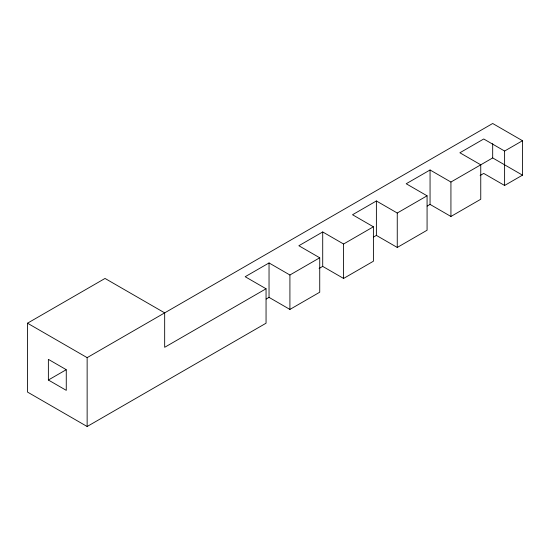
<?xml version="1.0" encoding="UTF-8"?>
<svg xmlns="http://www.w3.org/2000/svg" width="550" height="550" viewBox="0 0 550 550"><rect width="100%" height="100%" fill="white"/><g stroke="black" fill="none" stroke-linecap="round" stroke-linejoin="round"><path stroke-width="0.82" d="M27.5 323.201L105.029 278.444L164.67 312.874L164.67 347.304L266.056 288.771L266.056 323.207L87.141 426.504L27.5 392.067L27.5 323.201L87.141 357.638L492.683 123.496L522.5 140.718L522.5 175.147L504.611 185.474L483.732 173.429L480.123 175.512M48.373 380.016L66.268 390.349L66.268 369.689L48.373 359.356L48.373 380.016L66.083 369.793M266.145 299.049L269.039 297.378L289.912 309.43L319.729 292.215L319.729 257.785L289.912 275L269.039 262.948L245.183 276.719L266.056 288.771M319.096 268.476L322.712 266.393L343.585 278.444L373.402 261.229L373.402 226.792L343.585 244.014L322.712 231.962L298.856 245.733L319.729 257.785M373.491 237.071L376.386 235.407L397.258 247.452L427.075 230.237L427.075 195.807L397.258 213.022L376.386 200.97L352.529 214.741L373.402 226.792M522.5 175.147L492.683 157.933L450.931 182.036L430.059 169.984L406.203 183.755L427.075 195.807M427.171 206.085L430.059 204.414L450.931 216.466L480.755 199.251L480.755 164.814L459.882 152.769L483.732 138.992L504.611 151.044L522.5 140.718M504.611 151.044L504.611 185.474M492.683 143.653L492.683 157.933M450.931 182.036L450.931 216.466M430.059 169.984L430.059 204.414M397.258 213.022L397.258 247.452M376.386 200.97L376.386 235.407M343.585 244.014L343.585 278.444M322.712 231.962L322.712 266.393M289.912 275L289.912 309.43M269.039 262.948L269.039 297.378M87.141 357.638L87.141 426.504"/></g></svg>
